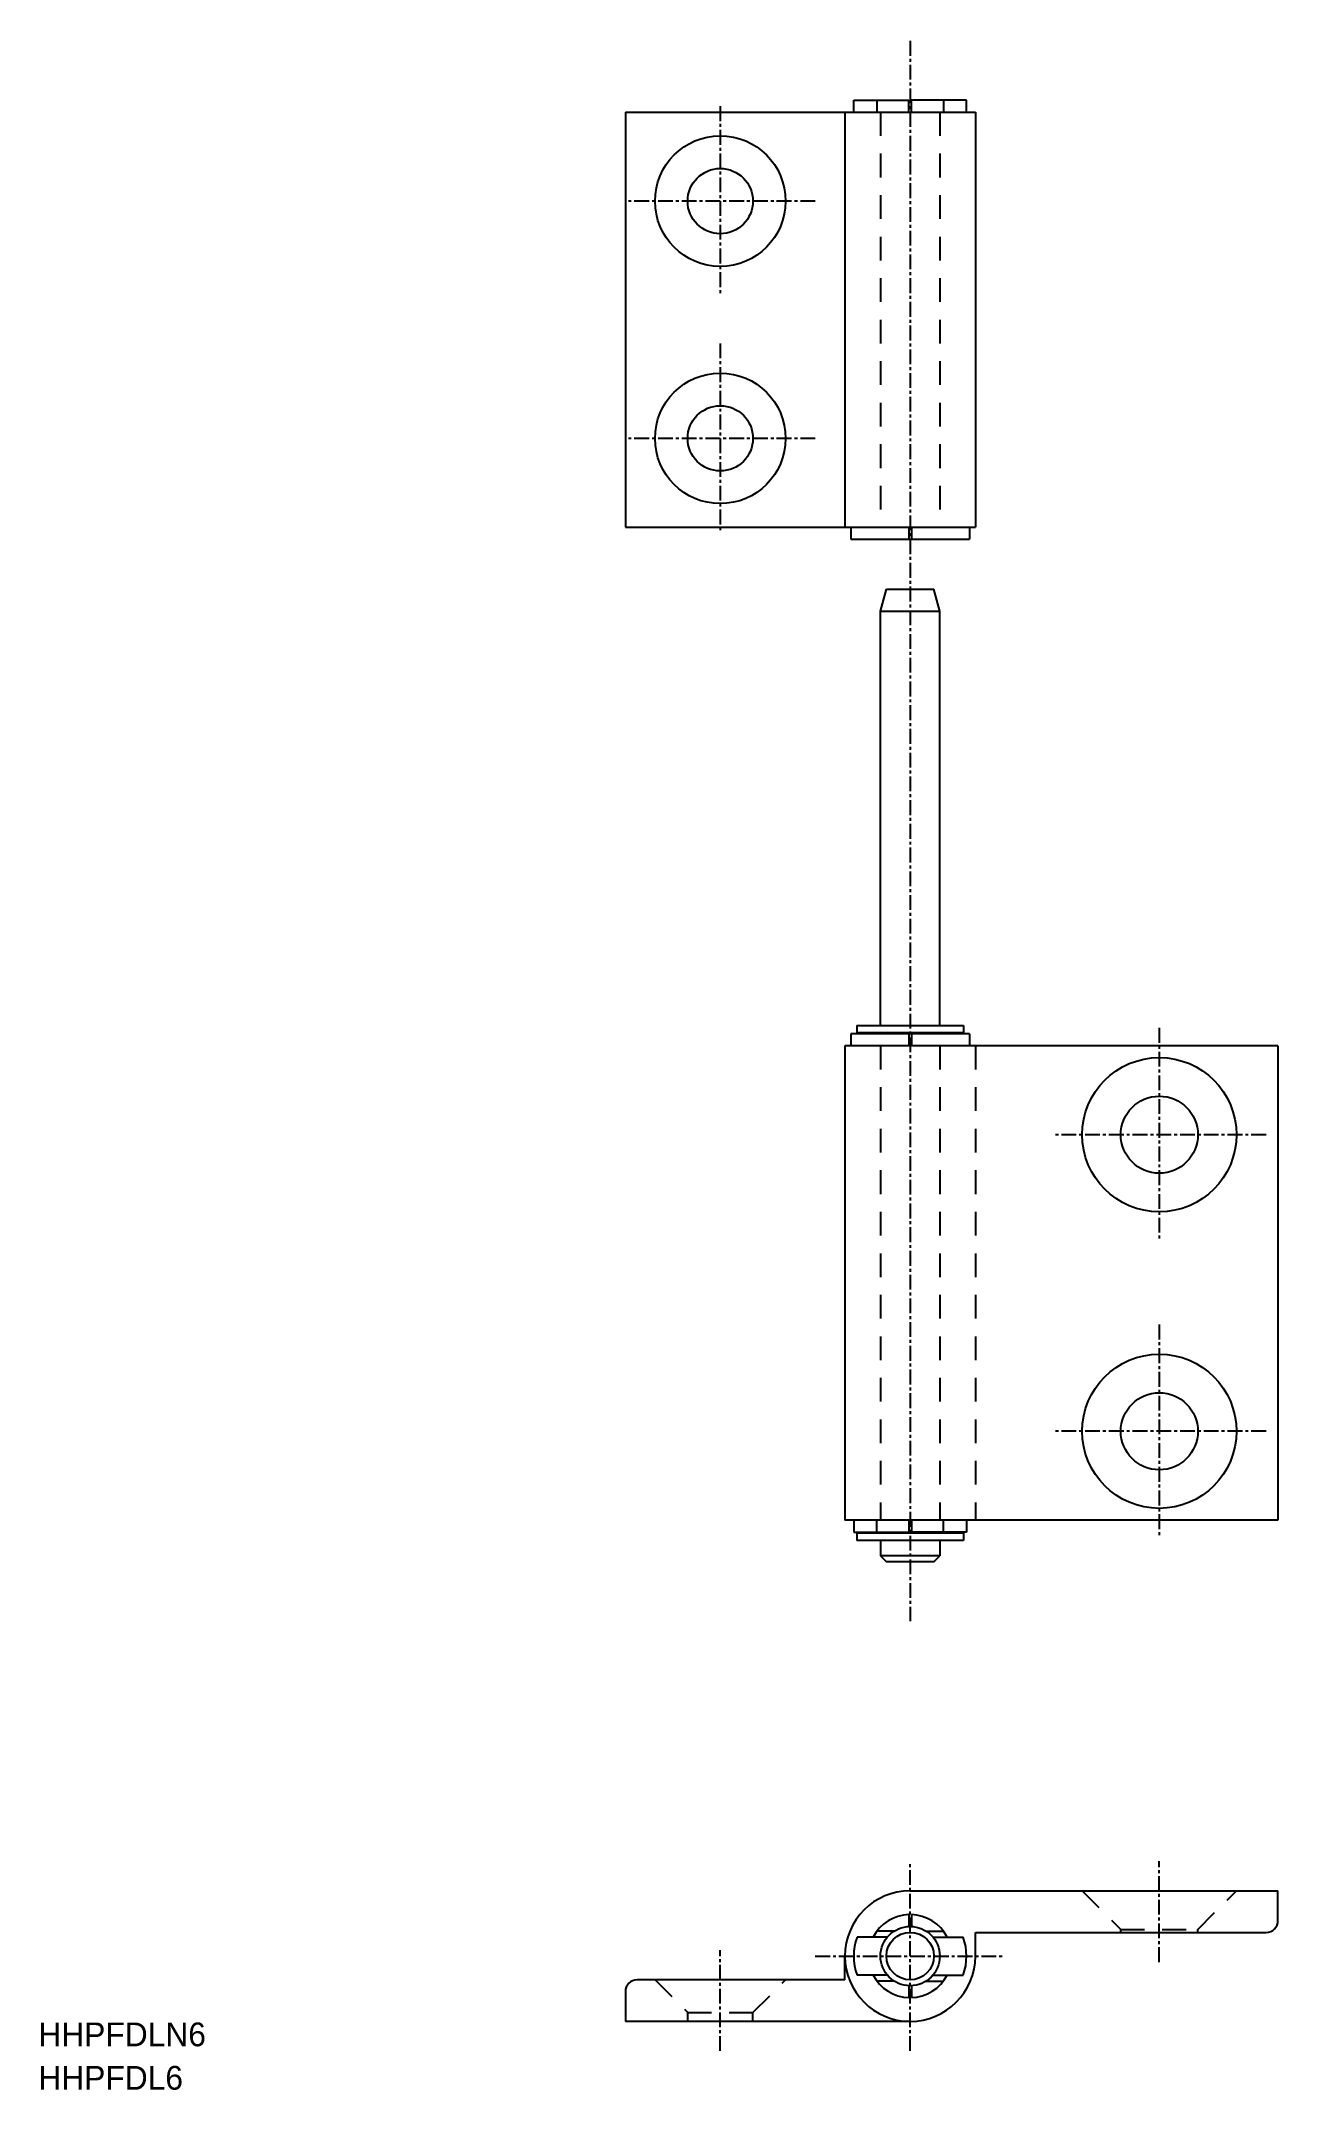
# Model space of a CAD drawing. Extents: x 0 to 104, y 6 to 179.
import ezdxf

# ---------------------------------------------------------------- set-up
doc = ezdxf.new("R2010")
doc.units = 0
doc.linetypes.add('CENTER', pattern=[2, 1.25, -0.25, 0.25, -0.25])
doc.linetypes.add('DASHED', pattern=[3.5, 2, -1.5])
doc.layers.get('0').update_dxf_attribs({"linetype": 'CONTINUOUS'})
doc.layers.add('CENTER', color=1, linetype='CENTER')

msp = doc.modelspace()

# ---------------------------------------------------------------- linework, layer by layer
at = {"color": 7, "linetype": 'CONTINUOUS'}
for p, q in [((49.47, 173.04), (78.97, 173.04)), ((49.47, 173.04), (49.47, 138.04)), ((67.97, 173.04), (67.97, 138.04)), ((68.72, 173.04), (68.72, 174.04)), ((68.72, 174.04), (73.37, 174.04)), ((70.67, 174.04), (70.67, 173.04)), ((73.37, 173.04), (73.37, 174.04)), ((73.57, 173.04), (73.57, 174.04)), ((78.22, 174.04), (73.57, 174.04)), ((76.27, 174.04), (76.27, 173.04)), ((78.22, 173.04), (78.22, 174.04)), ((78.97, 173.04), (78.97, 138.04)), ((49.47, 138.04), (78.97, 138.04)), ((68.47, 138.04), (68.47, 137.04)), ((68.47, 137.04), (78.47, 137.04)), ((73.37, 138.04), (73.37, 137.04)), ((73.57, 138.04), (73.57, 137.04)), ((78.47, 138.04), (78.47, 137.04)), ((70.97, 130.97), (71.47, 132.84)), ((71.47, 132.84), (75.47, 132.84)), ((75.97, 130.97), (75.47, 132.84)), ((70.97, 130.97), (75.97, 130.97)), ((70.97, 96.04), (70.97, 130.97)), ((75.97, 96.04), (75.97, 130.97)), ((68.47, 95.34), (68.47, 94.34)), ((73.37, 95.34), (68.47, 95.34)), ((68.97, 96.04), (68.97, 95.44)), ((68.97, 96.04), (77.97, 96.04)), ((77.97, 95.44), (68.97, 95.44)), ((73.37, 95.34), (73.37, 94.34)), ((78.47, 95.34), (73.57, 95.34)), ((73.57, 95.34), (73.57, 94.34)), ((77.97, 96.04), (77.97, 95.44)), ((78.47, 95.34), (78.47, 94.34)), ((67.97, 94.34), (67.97, 54.34)), ((104.47, 94.34), (67.97, 94.34)), ((104.47, 94.34), (104.47, 54.34)), ((104.47, 54.34), (67.97, 54.34)), ((68.72, 54.34), (68.72, 53.34)), ((70.67, 53.34), (70.67, 54.34)), ((73.37, 54.34), (73.37, 53.34)), ((73.57, 54.34), (73.57, 53.34)), ((76.27, 53.34), (76.27, 54.34)), ((78.22, 54.34), (78.22, 53.34)), ((68.72, 53.34), (73.37, 53.34)), ((68.97, 53.24), (68.97, 52.64)), ((77.97, 53.24), (68.97, 53.24)), ((77.97, 52.64), (68.97, 52.64)), ((70.97, 52.64), (70.97, 51.34)), ((78.22, 53.34), (73.57, 53.34)), ((75.97, 52.64), (75.97, 51.34)), ((77.97, 53.24), (77.97, 52.64)), ((70.97, 51.34), (71.47, 50.84)), ((75.97, 51.34), (70.97, 51.34)), ((75.47, 50.84), (71.47, 50.84)), ((75.47, 50.84), (75.97, 51.34)), ((73.47, 23.1), (104.47, 23.1)), ((104.47, 20.6), (104.47, 23.1)), ((73.37, 21.1), (73.37, 20.1)), ((73.57, 21.1), (73.57, 20.1)), ((71.55, 19.2), (69, 19.2)), ((72.12, 19.7), (70.67, 19.7)), ((74.83, 19.7), (76.27, 19.7)), ((75.39, 19.2), (77.95, 19.2)), ((78.97, 19.6), (103.47, 19.6)), ((78.97, 17.56), (78.97, 19.6)), ((67.97, 15.6), (67.97, 17.6)), ((67.97, 15.6), (50.47, 15.6)), ((71.55, 16), (69, 16)), ((75.39, 16), (77.95, 16)), ((49.47, 14.6), (49.47, 12.1)), ((72.12, 15.5), (70.67, 15.5)), ((73.37, 15.1), (73.37, 14.1)), ((73.57, 15.1), (73.57, 14.1)), ((74.83, 15.5), (76.27, 15.5)), ((73.47, 12.1), (49.47, 12.1))]:
    msp.add_line(p, q, dxfattribs=at)
at = {"color": 3, "linetype": 'DASHED'}
for p, q in [((70.97, 173.04), (70.97, 138.04)), ((75.97, 173.04), (75.97, 138.04)), ((70.97, 94.34), (70.97, 54.34)), ((75.97, 94.34), (75.97, 54.34)), ((78.97, 94.34), (78.97, 54.34)), ((87.97, 23.1), (91.22, 19.85)), ((97.72, 19.85), (100.97, 23.1)), ((91.22, 19.6), (91.22, 19.85)), ((91.22, 19.85), (97.72, 19.85)), ((97.72, 19.6), (97.72, 19.85)), ((51.97, 15.6), (54.72, 12.85)), ((60.22, 12.85), (62.97, 15.6)), ((54.72, 12.1), (54.72, 12.85)), ((54.72, 12.85), (60.22, 12.85)), ((60.22, 12.1), (60.22, 12.85))]:
    msp.add_line(p, q, dxfattribs=at)
at = {"color": 7, "linetype": 'CONTINUOUS'}
for centre, radius in [((57.47, 165.54), 5.5), ((57.47, 165.54), 2.75), ((57.47, 145.54), 5.5), ((57.47, 145.54), 2.75), ((94.47, 86.84), 6.5), ((94.47, 86.84), 3.25), ((94.47, 61.84), 6.5), ((94.47, 61.84), 3.25), ((73.47, 17.6), 2.5), ((73.47, 17.6), 2)]:
    msp.add_circle(centre, radius, dxfattribs=at)
for centre, radius, start, end in [((73.47, 17.6), 5.5, 90, 0), ((73.47, 17.6), 3.5, 91.6372, 152.7971), ((73.47, 17.6), 3.5, 27.2029, 88.3628), ((73.47, 17.6), 4.75, 160.3154, 199.6846), ((73.47, 17.6), 4.75, 340.3154, 19.6846), ((103.47, 20.6), 1, 270, 0), ((50.47, 14.6), 1, 90, 180), ((73.47, 17.6), 3.5, 207.2024, 268.3628), ((73.47, 17.6), 3.5, 271.6372, 332.7976)]:
    msp.add_arc(centre, radius, start, end, dxfattribs=at)
at = {"layer": 'CENTER', "color": 1, "linetype": 'CENTER'}
for p, q in [((73.47, 179.04), (73.47, 45.84)), ((57.47, 173.54), (57.47, 157.54)), ((65.47, 165.54), (49.47, 165.54)), ((57.47, 153.54), (57.47, 137.54)), ((65.47, 145.54), (49.47, 145.54)), ((94.47, 95.84), (94.47, 77.84)), ((103.47, 86.84), (85.47, 86.84)), ((94.47, 70.84), (94.47, 52.84)), ((103.47, 61.84), (85.47, 61.84)), ((73.47, 9.6), (73.47, 25.6)), ((94.47, 17.1), (94.47, 25.6)), ((57.47, 9.6), (57.47, 18.1)), ((65.47, 17.6), (81.47, 17.6))]:
    msp.add_line(p, q, dxfattribs=at)

# ---------------------------------------------------------------- texts
for s, p in [('HHPFDLN6', (0, 10)), ('HHPFDL6', (0, 6.34))]:
    msp.add_text(s, height=2).set_placement(p)

doc.saveas('drawing.dxf')
